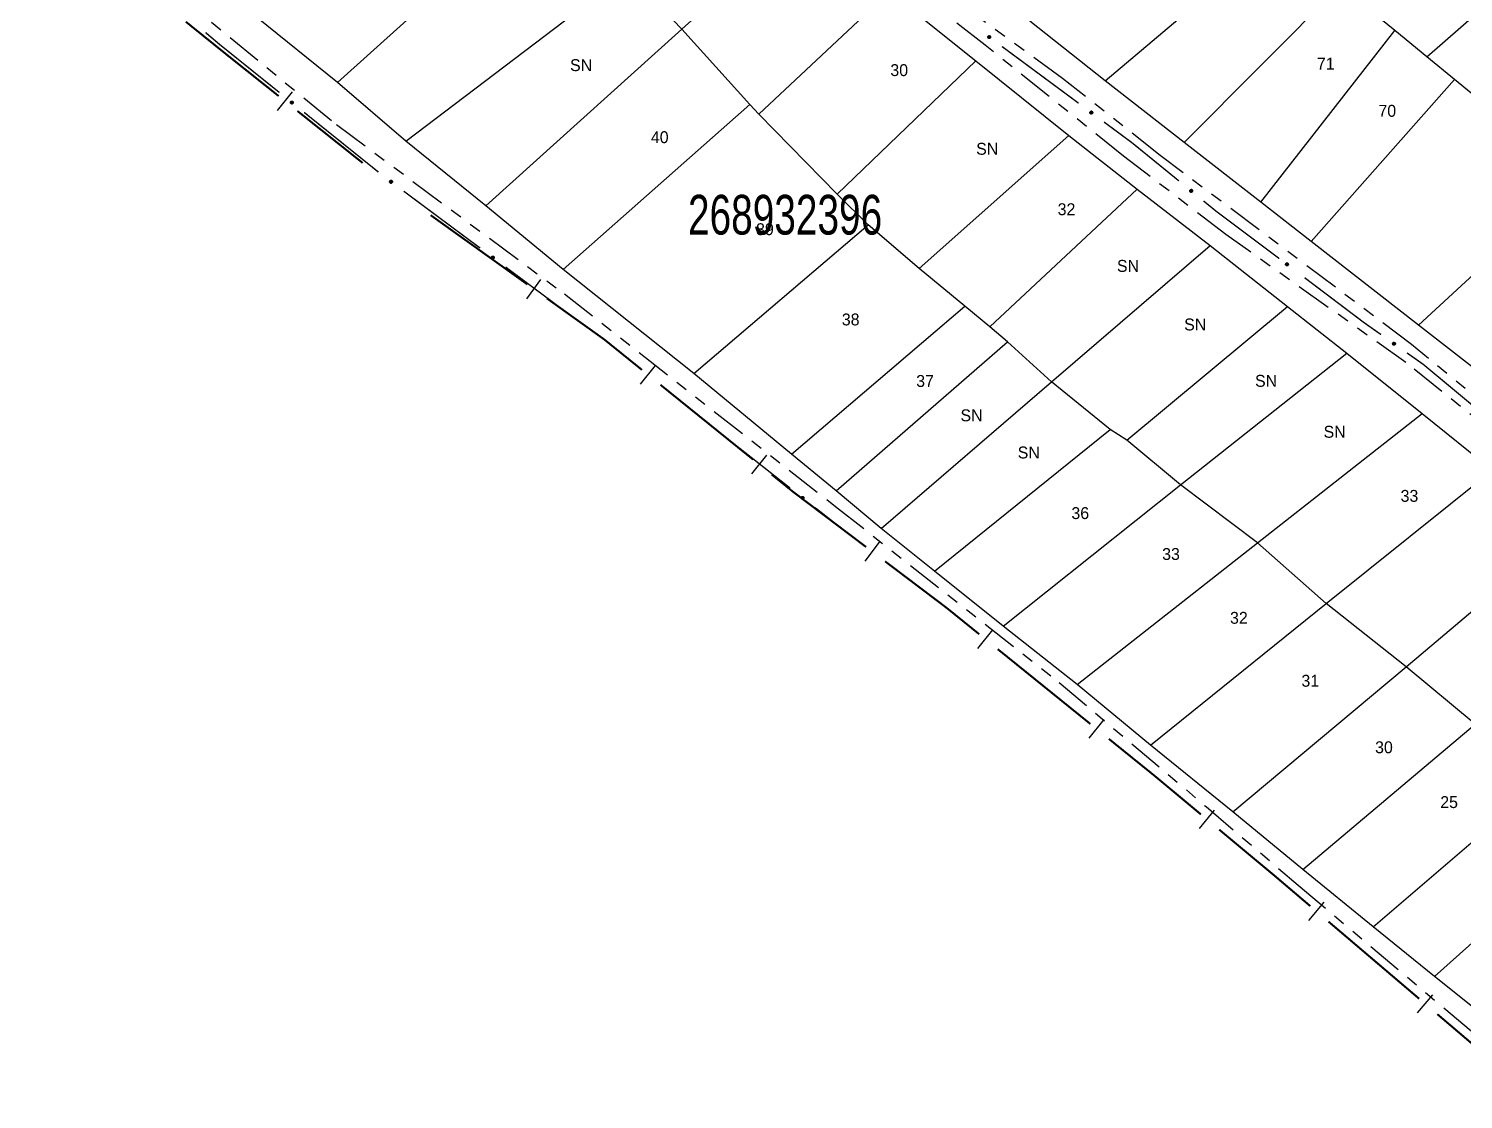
# Model space of a CAD drawing. Extents: x 207981 to 210201, y 4876477 to 4878908.
# Drawn here: x 208568.8 to 208749.6, y 4877028.5 to 4877163.4 of the extents above; entities that cross this region are included whole.
import ezdxf
from ezdxf.enums import TextEntityAlignment as Align

# ---------------------------------------------------------------- set-up
doc = ezdxf.new("R2010")
doc.units = 0
doc.header["$LTSCALE"] = 1.5
doc.header["$MEASUREMENT"] = 0
doc.linetypes.add('TRACO_25', pattern=[8, 3, -1, 1, -1, 1, -1])
for name, color, linetype in [('CD_MALHA_LOTES', 7, 'CONTINUOUS'), ('CD_TXT_QUADRA', 255, 'CONTINUOUS'), ('LM-LIM-SETORES-BAIRROS', 250, 'CONTINUOUS'), ('RU-QUADRA', 210, 'CONTINUOUS'), ('SV-EIXO-RUA-N-PAV', 6, 'CONTINUOUS'), ('SV-RUA-NAO-PAV', 7, 'CONTINUOUS'), ('Th_NmrPort', 1, 'CONTINUOUS')]:
    doc.layers.add(name, color=color, linetype=linetype)
doc.styles.add('ARIAL', font='ARIAL.SHX')

msp = doc.modelspace()

# ---------------------------------------------------------------- linework, layer by layer
at = {"layer": 'CD_MALHA_LOTES', "linetype": 'Continuous', "flags": 128}
for points in [[(208651.14, 4877163.34), (208666.25, 4877176.95)], [(208704.45, 4877156.81), (208726.26, 4877175.25)], [(208744.98, 4877159.86), (208764.12, 4877176.57)], [(208607.75, 4877156.59), (208628.11, 4877174.95)], [(208651.14, 4877163.34), (208644.53, 4877170.2)], [(208660.82, 4877152.6), (208677.3, 4877168.08)], [(208677.3, 4877168.08), (208688.16, 4877159.34)], [(208714.44, 4877149.03), (208734.08, 4877168.82)], [(208740.98, 4877163.15), (208735.02, 4877168.05)], [(208616.37, 4877149.23), (208638.78, 4877166.21)], [(208607.75, 4877156.59), (208597.52, 4877164.84)], [(208704.45, 4877156.81), (208694.98, 4877164.33)], [(208626.42, 4877141.05), (208651.14, 4877163.34)], [(208659.7, 4877153.85), (208651.14, 4877163.34)], [(208724.07, 4877141.52), (208740.98, 4877163.15)], [(208744.98, 4877159.86), (208740.98, 4877163.15)], [(208670.68, 4877142.55), (208688.16, 4877159.34)], [(208688.16, 4877159.34), (208699.9, 4877149.91)], [(208748.48, 4877156.98), (208744.98, 4877159.86)], [(208616.37, 4877149.23), (208607.75, 4877156.59)], [(208714.44, 4877149.03), (208704.45, 4877156.81)], [(208730.41, 4877136.58), (208748.48, 4877156.98)], [(208754.31, 4877152.19), (208748.48, 4877156.98)], [(208636.16, 4877133.06), (208659.7, 4877153.85)], [(208660.82, 4877152.6), (208659.7, 4877153.85)], [(208670.68, 4877142.55), (208660.82, 4877152.6)], [(208681.05, 4877133.18), (208699.9, 4877149.91)], [(208699.9, 4877149.91), (208708.51, 4877143.17)], [(208626.42, 4877141.05), (208616.37, 4877149.23)], [(208724.07, 4877141.52), (208714.44, 4877149.03)], [(208743.96, 4877126.01), (208763.84, 4877144.39)], [(208689.95, 4877125.8), (208708.51, 4877143.17)], [(208708.51, 4877143.17), (208717.69, 4877136.06)], [(208636.16, 4877133.06), (208626.42, 4877141.05)], [(208674.62, 4877138.68), (208670.68, 4877142.55)], [(208730.41, 4877136.58), (208724.07, 4877141.52)], [(208652.64, 4877119.95), (208674.62, 4877138.68)], [(208681.05, 4877133.18), (208674.62, 4877138.68)], [(208697.71, 4877118.89), (208717.69, 4877136.06)], [(208717.69, 4877136.06), (208727.43, 4877128.38)], [(208743.96, 4877126.01), (208730.41, 4877136.58)], [(208652.64, 4877119.95), (208636.16, 4877133.06)], [(208686.79, 4877128.44), (208681.05, 4877133.18)], [(208664.94, 4877109.77), (208686.79, 4877128.44)], [(208689.95, 4877125.8), (208686.79, 4877128.44)], [(208707.2, 4877111.52), (208727.43, 4877128.38)], [(208727.43, 4877128.38), (208734.92, 4877122.51)], [(208692.16, 4877123.91), (208689.95, 4877125.8)], [(208752.64, 4877119.25), (208743.96, 4877126.01)], [(208670.56, 4877105.15), (208692.16, 4877123.91)], [(208697.71, 4877118.89), (208692.16, 4877123.91)], [(208713.95, 4877105.9), (208734.92, 4877122.51)], [(208734.92, 4877122.51), (208744.41, 4877114.89)], [(208664.94, 4877109.77), (208652.64, 4877119.95)], [(208676.24, 4877100.41), (208697.71, 4877118.89)], [(208705.08, 4877112.89), (208697.71, 4877118.89)], [(208723.68, 4877098.6), (208744.41, 4877114.89)], [(208744.41, 4877114.89), (208753.28, 4877107.78)], [(208682.98, 4877095.04), (208705.08, 4877112.89)], [(208707.2, 4877111.52), (208705.08, 4877112.89)], [(208713.95, 4877105.9), (208707.2, 4877111.52)], [(208670.56, 4877105.15), (208664.94, 4877109.77)], [(208732.3, 4877090.98), (208753.28, 4877107.78)], [(208676.24, 4877100.41), (208670.56, 4877105.15)], [(208691.6, 4877088.11), (208713.95, 4877105.9)], [(208723.68, 4877098.6), (208713.95, 4877105.9)], [(208682.98, 4877095.04), (208676.24, 4877100.41)], [(208742.41, 4877082.99), (208762.7, 4877100.1)], [(208700.96, 4877080.74), (208723.68, 4877098.6)], [(208732.3, 4877090.98), (208723.68, 4877098.6)], [(208691.6, 4877088.11), (208682.98, 4877095.04)], [(208710.2, 4877073.13), (208732.3, 4877090.98)], [(208742.41, 4877082.99), (208732.3, 4877090.98)], [(208700.96, 4877080.74), (208691.6, 4877088.11)], [(208720.56, 4877064.7), (208742.41, 4877082.99)], [(208751.09, 4877075.75), (208742.41, 4877082.99)], [(208710.2, 4877073.13), (208700.96, 4877080.74)], [(208729.37, 4877057.46), (208751.09, 4877075.75)], [(208720.56, 4877064.7), (208710.2, 4877073.13)], [(208738.23, 4877050.22), (208759.71, 4877068.63)], [(208729.37, 4877057.46), (208720.56, 4877064.7)], [(208745.97, 4877043.97), (208767.2, 4877062.95)], [(208738.23, 4877050.22), (208729.37, 4877057.46)], [(208745.97, 4877043.97), (208738.23, 4877050.22)], [(208754.96, 4877036.79), (208745.97, 4877043.97)]]:
    msp.add_lwpolyline(points, dxfattribs=at)
at = {"layer": 'LM-LIM-SETORES-BAIRROS', "const_width": 0.25}
for points in [[(208588.623514, 4877164.265532), (208593.296037, 4877160.501554)], [(208593.296037, 4877160.501554), (208593.820631, 4877160.078965)], [(208593.820631, 4877160.078965), (208600.333969, 4877154.891979)], [(208602.680733, 4877153.023102), (208610.503277, 4877146.793512)], [(208610.503277, 4877146.793512), (208610.905588, 4877146.473126)], [(208619.479131, 4877139.887652), (208631.675761, 4877131.155973)], [(208634.115087, 4877129.409637), (208640.619956, 4877124.752742)], [(208640.619956, 4877124.752742), (208641.347876, 4877124.231618)], [(208641.347876, 4877124.231618), (208646.099126, 4877120.398364)], [(208648.433981, 4877118.51463), (208660.108254, 4877109.09596)], [(208662.443109, 4877107.212226), (208664.777964, 4877105.328492)], [(208664.777964, 4877105.328492), (208665.142563, 4877105.034338)], [(208665.142563, 4877105.034338), (208674.34201, 4877098.081176)], [(208676.735303, 4877096.272268), (208683.915182, 4877090.845543)], [(208683.915182, 4877090.845543), (208684.471417, 4877090.425128)], [(208684.471417, 4877090.425128), (208688.5971, 4877087.093763)], [(208690.931177, 4877085.209066), (208702.601563, 4877075.78558)], [(208704.93564, 4877073.900883), (208710.38182, 4877069.503256)], [(208710.38182, 4877069.503256), (208710.619614, 4877069.311245)], [(208710.619614, 4877069.311245), (208716.532565, 4877064.387808)], [(208718.838, 4877062.468181), (208725.754305, 4877056.709298)], [(208725.754305, 4877056.709298), (208725.840758, 4877056.637313)], [(208725.840758, 4877056.637313), (208730.325265, 4877052.822623)], [(208732.610364, 4877050.878832), (208744.035858, 4877041.159877)], [(208746.320957, 4877039.216086), (208757.746452, 4877029.497132)]]:
    msp.add_lwpolyline(points, dxfattribs=at)
at = {"layer": 'LM-LIM-SETORES-BAIRROS'}
for points in [[(208600.181785, 4877153.095638), (208602.050662, 4877155.442402)], [(208631.615702, 4877129.354198), (208633.362038, 4877131.793524)], [(208645.935544, 4877118.603025), (208647.819278, 4877120.93788)], [(208659.944672, 4877107.300622), (208661.828406, 4877109.635476)], [(208674.235321, 4877096.28156), (208676.044229, 4877098.674853)], [(208688.432777, 4877085.298492), (208690.317474, 4877087.63257)], [(208702.43724, 4877073.990309), (208704.321937, 4877076.324386)], [(208716.341229, 4877062.595215), (208718.260857, 4877064.90065)], [(208730.115069, 4877051.032143), (208732.05886, 4877053.317242)], [(208743.825663, 4877039.369398), (208745.769454, 4877041.654496)]]:
    msp.add_lwpolyline(points, dxfattribs=at)
at = {"layer": 'RU-QUADRA', "linetype": 'Continuous', "flags": 128}
for points in [[(208677.3, 4877168.08), (208688.16, 4877159.34), (208699.9, 4877149.91), (208708.51, 4877143.17), (208717.69, 4877136.06), (208727.43, 4877128.38), (208734.92, 4877122.51), (208744.41, 4877114.89), (208753.28, 4877107.78)], [(208754.96, 4877036.79), (208745.97, 4877043.97), (208738.23, 4877050.22), (208729.37, 4877057.46), (208720.56, 4877064.7), (208710.2, 4877073.13), (208700.96, 4877080.74), (208691.6, 4877088.11), (208682.98, 4877095.04), (208676.24, 4877100.41), (208670.56, 4877105.15), (208664.94, 4877109.77), (208652.64, 4877119.95), (208636.16, 4877133.06), (208626.42, 4877141.05), (208616.37, 4877149.23), (208607.75, 4877156.59), (208597.52, 4877164.84)], [(208752.64, 4877119.25), (208743.96, 4877126.01), (208730.41, 4877136.58), (208724.07, 4877141.52), (208714.44, 4877149.03), (208704.45, 4877156.81), (208694.98, 4877164.33)]]:
    msp.add_lwpolyline(points, dxfattribs=at)
at = {"layer": 'SV-EIXO-RUA-N-PAV', "const_width": 0.18}
for points in [[(208591.107435, 4877162.906139), (208592.632742, 4877161.612525)], [(208592.632742, 4877161.612525), (208592.842635, 4877161.434514)], [(208592.842635, 4877161.434514), (208600.422891, 4877155.342619)], [(208701.113406, 4877154.002018), (208691.468023, 4877161.141106)], [(208603.540802, 4877152.8369), (208612.894537, 4877145.319743)], [(208707.848071, 4877149.017314), (208704.328533, 4877151.622321)], [(208708.329911, 4877148.625119), (208707.848071, 4877149.017314)], [(208713.758845, 4877144.20622), (208708.329911, 4877148.625119)], [(208616.085384, 4877142.908307), (208625.711376, 4877135.743095)], [(208718.47641, 4877140.366341), (208716.861092, 4877141.681134)], [(208719.210194, 4877139.816003), (208718.47641, 4877140.366341)], [(208726.410194, 4877134.416003), (208719.210194, 4877139.816003)], [(208628.92004, 4877133.35469), (208636.139535, 4877127.980781)], [(208737.01421, 4877126.401198), (208729.603317, 4877132.006873)], [(208636.139535, 4877127.980781), (208636.858795, 4877127.445392)], [(208737.592725, 4877125.993392), (208737.01421, 4877126.401198)], [(208739.227403, 4877124.841078), (208737.592725, 4877125.993392)], [(208744.552915, 4877121.087029), (208742.496759, 4877122.53645)], [(208744.92533, 4877120.777381), (208744.552915, 4877121.087029)], [(208751.845691, 4877115.023373), (208744.92533, 4877120.777381)], [(208655.341475, 4877112.941743), (208664.762571, 4877105.509183)], [(208667.911267, 4877103.04228), (208671.852846, 4877099.965926)], [(208671.852846, 4877099.965926), (208671.989908, 4877099.858951)]]:
    msp.add_lwpolyline(points, dxfattribs=at)
at = {"layer": 'SV-EIXO-RUA-N-PAV'}
for points in [[(208689.910457, 4877162.156995), (208689.862192, 4877162.149087), (208689.819094, 4877162.15216), (208689.783885, 4877162.16507), (208689.755747, 4877162.18459), (208689.72921, 4877162.207802), (208689.707618, 4877162.237108), (208689.690858, 4877162.274943), (208689.682586, 4877162.323304), (208689.688636, 4877162.367247), (208689.699445, 4877162.402442), (208689.71811, 4877162.432955), (208689.741092, 4877162.458357), (208689.772275, 4877162.479778), (208689.810783, 4877162.496389), (208689.859613, 4877162.50353), (208689.901844, 4877162.500227), (208689.935572, 4877162.486846), (208689.966128, 4877162.467887), (208689.992937, 4877162.443865), (208690.013966, 4877162.414975), (208690.03062, 4877162.376174), (208690.03703, 4877162.327885), (208690.034217, 4877162.285727), (208690.021313, 4877162.25182), (208690.00197, 4877162.222157), (208689.979012, 4877162.195257), (208689.950457, 4877162.172326), (208689.910457, 4877162.156995)], [(208601.938808, 4877154.265571), (208601.98735, 4877154.271552), (208602.030292, 4877154.266767), (208602.064958, 4877154.252467), (208602.092298, 4877154.231843), (208602.117891, 4877154.207593), (208602.1383, 4877154.177451), (208602.153541, 4877154.13898), (208602.159883, 4877154.090328), (208602.15209, 4877154.04666), (208602.139889, 4877154.011923), (208602.120024, 4877153.982177), (208602.09605, 4877153.95771), (208602.06404, 4877153.937545), (208602.024902, 4877153.92248), (208601.975826, 4877153.917287), (208601.93376, 4877153.922268), (208601.900591, 4877153.936979), (208601.870813, 4877153.957139), (208601.844981, 4877153.982209), (208601.825118, 4877154.011913), (208601.810021, 4877154.051346), (208601.805537, 4877154.099851), (208601.810025, 4877154.141864), (208601.824268, 4877154.17523), (208601.844775, 4877154.2041), (208601.868785, 4877154.230066), (208601.89823, 4877154.251843), (208601.938808, 4877154.265571)], [(208702.770968, 4877152.63821), (208702.722703, 4877152.630302), (208702.679604, 4877152.633375), (208702.644396, 4877152.646285), (208702.616258, 4877152.665805), (208702.58972, 4877152.689017), (208702.568129, 4877152.718323), (208702.551369, 4877152.756158), (208702.543096, 4877152.804519), (208702.549146, 4877152.848462), (208702.559956, 4877152.883657), (208702.578621, 4877152.91417), (208702.601603, 4877152.939572), (208702.632786, 4877152.960994), (208702.671293, 4877152.977604), (208702.720123, 4877152.984745), (208702.762355, 4877152.981442), (208702.796082, 4877152.968061), (208702.826639, 4877152.949102), (208702.853447, 4877152.92508), (208702.874477, 4877152.89619), (208702.891131, 4877152.857389), (208702.897541, 4877152.8091), (208702.894727, 4877152.766942), (208702.881824, 4877152.733035), (208702.862481, 4877152.703372), (208702.839523, 4877152.676472), (208702.810967, 4877152.653541), (208702.770968, 4877152.63821)], [(208614.431525, 4877144.276604), (208614.479811, 4877144.284381), (208614.522901, 4877144.281191), (208614.558075, 4877144.268186), (208614.58616, 4877144.248589), (208614.612634, 4877144.225305), (208614.634147, 4877144.195941), (208614.650804, 4877144.158061), (208614.658945, 4877144.109678), (208614.652776, 4877144.065751), (208614.641871, 4877144.030585), (208614.623123, 4877144.000123), (208614.600073, 4877143.974784), (208614.568832, 4877143.953447), (208614.530279, 4877143.936941), (208614.48143, 4877143.929932), (208614.439207, 4877143.933349), (208614.405517, 4877143.946822), (208614.375011, 4877143.965863), (208614.348268, 4877143.989959), (208614.327317, 4877144.018905), (208614.310768, 4877144.057751), (208614.30449, 4877144.106057), (208614.307417, 4877144.148208), (208614.320413, 4877144.182079), (208614.339836, 4877144.21169), (208614.362867, 4877144.238527), (208614.391484, 4877144.261381), (208614.431525, 4877144.276604)], [(208715.351911, 4877142.767601), (208715.303333, 4877142.761922), (208715.260422, 4877142.766975), (208715.225845, 4877142.78149), (208715.198634, 4877142.802284), (208715.173193, 4877142.826693), (208715.152972, 4877142.856961), (208715.137971, 4877142.895527), (208715.131932, 4877142.944217), (208715.139997, 4877142.987835), (208715.152414, 4877143.022496), (208715.172463, 4877143.052118), (208715.196589, 4877143.076435), (208715.228725, 4877143.0964), (208715.267956, 4877143.111221), (208715.317062, 4877143.116108), (208715.359097, 4877143.110866), (208715.392173, 4877143.095948), (208715.421826, 4877143.075603), (208715.447501, 4877143.050373), (208715.467179, 4877143.020546), (208715.48203, 4877142.98102), (208715.486211, 4877142.932488), (208715.481462, 4877142.890503), (208715.467012, 4877142.857226), (208715.446325, 4877142.828485), (208715.422154, 4877142.802669), (208715.392574, 4877142.781076), (208715.351911, 4877142.767601)], [(208627.266182, 4877134.722987), (208627.314468, 4877134.730764), (208627.357558, 4877134.727574), (208627.392731, 4877134.714569), (208627.420816, 4877134.694973), (208627.447291, 4877134.671688), (208627.468803, 4877134.642324), (208627.48546, 4877134.604444), (208627.493601, 4877134.556061), (208627.487432, 4877134.512135), (208627.476528, 4877134.476969), (208627.45778, 4877134.446507), (208627.434729, 4877134.421167), (208627.403488, 4877134.39983), (208627.364936, 4877134.383324), (208627.316087, 4877134.376316), (208627.273864, 4877134.379733), (208627.240173, 4877134.393205), (208627.209668, 4877134.412247), (208627.182925, 4877134.436342), (208627.161974, 4877134.465288), (208627.145425, 4877134.504135), (208627.139146, 4877134.55244), (208627.142074, 4877134.594591), (208627.155069, 4877134.628463), (208627.174492, 4877134.658073), (208627.197523, 4877134.684911), (208627.226141, 4877134.707764), (208627.266182, 4877134.722987)], [(208727.42345, 4877133.51846), (208727.375136, 4877133.510858), (208727.332058, 4877133.514204), (208727.296932, 4877133.527336), (208727.268918, 4877133.547034), (208727.242528, 4877133.570414), (208727.221122, 4877133.599856), (208727.204602, 4877133.637796), (208727.196636, 4877133.686208), (208727.202964, 4877133.730112), (208727.213996, 4877133.765238), (208727.232854, 4877133.795632), (208727.255996, 4877133.820888), (208727.287314, 4877133.842112), (208727.325926, 4877133.858478), (208727.3748, 4877133.86531), (208727.41701, 4877133.86174), (208727.450652, 4877133.848146), (208727.481088, 4877133.828994), (208727.507744, 4877133.804802), (208727.52859, 4877133.77578), (208727.544998, 4877133.736874), (208727.551102, 4877133.688546), (208727.548022, 4877133.646406), (208727.534904, 4877133.612582), (208727.515374, 4877133.583042), (208727.492246, 4877133.556288), (208727.463546, 4877133.533538), (208727.42345, 4877133.51846)], [(208740.916093, 4877123.516009), (208740.868024, 4877123.506986), (208740.824866, 4877123.50906), (208740.789369, 4877123.521151), (208740.760786, 4877123.540015), (208740.733718, 4877123.562607), (208740.711454, 4877123.591405), (208740.693823, 4877123.628842), (208740.684433, 4877123.676998), (208740.689464, 4877123.721069), (208740.699456, 4877123.756505), (208740.71741, 4877123.787442), (208740.739797, 4877123.813369), (208740.770476, 4877123.835507), (208740.808589, 4877123.853004), (208740.85724, 4877123.861274), (208740.899537, 4877123.85895), (208740.933565, 4877123.846353), (208740.964552, 4877123.828107), (208740.99191, 4877123.804711), (208741.013602, 4877123.776316), (208741.03115, 4877123.737911), (208741.038676, 4877123.689784), (208741.03684, 4877123.647571), (208741.024724, 4877123.613375), (208741.006074, 4877123.583272), (208740.983744, 4877123.555848), (208740.955727, 4877123.532262), (208740.916093, 4877123.516009)], [(208666.2891, 4877104.448002), (208666.337551, 4877104.454674), (208666.380557, 4877104.4505), (208666.415424, 4877104.436696), (208666.443054, 4877104.416463), (208666.468989, 4877104.392579), (208666.489825, 4877104.362731), (208666.505613, 4877104.324481), (208666.512646, 4877104.275925), (208666.505475, 4877104.23215), (208666.49377, 4877104.197243), (208666.474331, 4877104.167217), (208666.450708, 4877104.142411), (208666.418987, 4877104.121793), (208666.380068, 4877104.106172), (208666.331072, 4877104.100281), (208666.288938, 4877104.104662), (208666.255564, 4877104.1189), (208666.225502, 4877104.138634), (208666.199316, 4877104.163334), (208666.179031, 4877104.192752), (208666.163375, 4877104.231966), (208666.158201, 4877104.280402), (208666.162091, 4877104.322475), (208666.175856, 4877104.356041), (208666.195951, 4877104.3852), (208666.219589, 4877104.411504), (208666.248721, 4877104.433698), (208666.2891, 4877104.448002)]]:
    msp.add_lwpolyline(points, close=True, dxfattribs=at)
for points in [[(208690.034217, 4877162.285727), (208689.741092, 4877162.458357)], [(208690.034475, 4877162.308902), (208689.761109, 4877162.467097)], [(208690.03703, 4877162.327885), (208689.772275, 4877162.479778)], [(208690.029829, 4877162.353084), (208689.79428, 4877162.486684)], [(208690.03062, 4877162.376174), (208689.810783, 4877162.496389)], [(208690.016451, 4877162.396938), (208689.841709, 4877162.495717)], [(208690.013966, 4877162.414975), (208689.859613, 4877162.50353)], [(208689.999585, 4877162.431491), (208689.886176, 4877162.498455)], [(208689.992937, 4877162.443865), (208689.901844, 4877162.500227)], [(208689.950457, 4877162.172326), (208689.682586, 4877162.323304)], [(208689.979012, 4877162.195257), (208689.688636, 4877162.367247)], [(208689.961017, 4877162.186719), (208689.689033, 4877162.342194)], [(208689.930851, 4877162.166606), (208689.690674, 4877162.298539)], [(208689.910457, 4877162.156995), (208689.690858, 4877162.274943)], [(208689.986795, 4877162.21008), (208689.696978, 4877162.380452)], [(208690.00197, 4877162.222157), (208689.699445, 4877162.402442)], [(208689.883992, 4877162.153756), (208689.705433, 4877162.251965)], [(208689.862192, 4877162.149087), (208689.707618, 4877162.237108)], [(208690.00981, 4877162.238881), (208689.711746, 4877162.418752)], [(208690.021313, 4877162.25182), (208689.71811, 4877162.432955)], [(208689.837616, 4877162.150733), (208689.726116, 4877162.217982)], [(208689.819094, 4877162.15216), (208689.72921, 4877162.207802)], [(208690.025433, 4877162.271456), (208689.732325, 4877162.444263)], [(208601.805537, 4877154.099851), (208602.06404, 4877153.937545)], [(208601.808845, 4877154.118717), (208602.075701, 4877153.949772)], [(208601.810021, 4877154.051346), (208602.024902, 4877153.92248)], [(208601.810025, 4877154.141864), (208602.09605, 4877153.95771)], [(208601.81173, 4877154.074385), (208602.041777, 4877153.931521)], [(208601.81937, 4877154.155774), (208602.105371, 4877153.971443)], [(208601.823352, 4877154.030034), (208601.994026, 4877153.924382)], [(208601.824268, 4877154.17523), (208602.120024, 4877153.982177)], [(208601.825118, 4877154.011913), (208601.975826, 4877153.917287)], [(208601.836276, 4877154.187702), (208602.126949, 4877153.996115)], [(208601.838831, 4877153.994838), (208601.949485, 4877153.923415)], [(208601.844775, 4877154.2041), (208602.139889, 4877154.011923)], [(208601.844981, 4877153.982209), (208601.93376, 4877153.922268)], [(208601.860419, 4877154.215564), (208602.143229, 4877154.033798)], [(208601.868785, 4877154.230066), (208602.15209, 4877154.04666)], [(208601.887106, 4877154.237881), (208602.152689, 4877154.071709)], [(208601.89823, 4877154.251843), (208602.159883, 4877154.090328)], [(208601.918048, 4877154.256778), (208602.152787, 4877154.115395)], [(208601.938808, 4877154.265571), (208602.153541, 4877154.13898)], [(208601.965381, 4877154.267754), (208602.139892, 4877154.16252)], [(208601.98735, 4877154.271552), (208602.1383, 4877154.177451)], [(208602.011841, 4877154.26893), (208602.120577, 4877154.197298)], [(208602.030292, 4877154.266767), (208602.117891, 4877154.207593)], [(208702.810967, 4877152.653541), (208702.543096, 4877152.804519)], [(208702.839523, 4877152.676472), (208702.549146, 4877152.848462)], [(208702.821527, 4877152.667934), (208702.549544, 4877152.823409)], [(208702.791362, 4877152.647821), (208702.551184, 4877152.779754)], [(208702.770968, 4877152.63821), (208702.551369, 4877152.756158)], [(208702.847306, 4877152.691295), (208702.557489, 4877152.861667)], [(208702.862481, 4877152.703372), (208702.559956, 4877152.883657)], [(208702.744502, 4877152.634971), (208702.565944, 4877152.73318)], [(208702.722703, 4877152.630302), (208702.568129, 4877152.718323)], [(208702.870321, 4877152.720096), (208702.572256, 4877152.899968)], [(208702.881824, 4877152.733035), (208702.578621, 4877152.91417)], [(208702.698127, 4877152.631948), (208702.586627, 4877152.699197)], [(208702.679604, 4877152.633375), (208702.58972, 4877152.689017)], [(208702.885944, 4877152.752671), (208702.592836, 4877152.925478)], [(208702.894727, 4877152.766942), (208702.601603, 4877152.939572)], [(208702.894985, 4877152.790117), (208702.62162, 4877152.948312)], [(208702.897541, 4877152.8091), (208702.632786, 4877152.960994)], [(208702.890339, 4877152.834299), (208702.654791, 4877152.967899)], [(208702.891131, 4877152.857389), (208702.671293, 4877152.977604)], [(208702.876962, 4877152.878153), (208702.70222, 4877152.976932)], [(208702.874477, 4877152.89619), (208702.720123, 4877152.984745)], [(208702.860096, 4877152.912706), (208702.746687, 4877152.97967)], [(208702.853447, 4877152.92508), (208702.762355, 4877152.981442)], [(208614.30449, 4877144.106057), (208614.568832, 4877143.953447)], [(208614.307096, 4877144.125033), (208614.580032, 4877143.966098)], [(208614.307417, 4877144.148208), (208614.600073, 4877143.974784)], [(208614.310768, 4877144.057751), (208614.530279, 4877143.936941)], [(208614.311623, 4877144.080839), (208614.546808, 4877143.946601)], [(208614.31624, 4877144.162454), (208614.608877, 4877143.988853)], [(208614.320413, 4877144.182079), (208614.623123, 4877144.000123)], [(208614.324881, 4877144.036949), (208614.499354, 4877143.937696)], [(208614.327317, 4877144.018905), (208614.48143, 4877143.929932)], [(208614.33195, 4877144.194987), (208614.629526, 4877144.014308)], [(208614.339836, 4877144.21169), (208614.641871, 4877144.030585)], [(208614.341653, 4877144.00235), (208614.45488, 4877143.935079)], [(208614.348268, 4877143.989959), (208614.439207, 4877143.933349)], [(208614.355043, 4877144.223726), (208614.644398, 4877144.052569)], [(208614.362867, 4877144.238527), (208614.652776, 4877144.065751)], [(208614.380885, 4877144.247016), (208614.652446, 4877144.090805)], [(208614.391484, 4877144.261381), (208614.658945, 4877144.109678)], [(208614.411105, 4877144.267048), (208614.650924, 4877144.134464)], [(208614.431525, 4877144.276604), (208614.650804, 4877144.158061)], [(208614.457999, 4877144.279771), (208614.636291, 4877144.181079)], [(208614.479811, 4877144.284381), (208614.634147, 4877144.195941)], [(208614.504383, 4877144.282668), (208614.6157, 4877144.215117)], [(208614.522901, 4877144.281191), (208614.612634, 4877144.225305)], [(208715.392574, 4877142.781076), (208715.131932, 4877142.944217)], [(208715.351911, 4877142.767601), (208715.137971, 4877142.895527)], [(208715.372725, 4877142.776264), (208715.138872, 4877142.919106)], [(208715.403785, 4877142.794968), (208715.139241, 4877142.962791)], [(208715.422154, 4877142.802669), (208715.139997, 4877142.987835)], [(208715.43061, 4877142.817118), (208715.148938, 4877143.000642)], [(208715.325325, 4877142.765583), (208715.151473, 4877142.871902)], [(208715.446325, 4877142.828485), (208715.152414, 4877143.022496)], [(208715.303333, 4877142.761922), (208715.152972, 4877142.856961)], [(208715.454926, 4877142.84483), (208715.165452, 4877143.038223)], [(208715.278859, 4877142.764697), (208715.170571, 4877142.837004)], [(208715.467012, 4877142.857226), (208715.172463, 4877143.052118)], [(208715.260422, 4877142.766975), (208715.173193, 4877142.826693)], [(208715.472031, 4877142.876652), (208715.187183, 4877143.06276)], [(208715.481462, 4877142.890503), (208715.196589, 4877143.076435)], [(208715.482786, 4877142.913642), (208715.216987, 4877143.084246)], [(208715.486211, 4877142.932488), (208715.228725, 4877143.0964)], [(208715.480177, 4877142.957991), (208715.251024, 4877143.102286)], [(208715.48203, 4877142.98102), (208715.267956, 4877143.111221)], [(208715.468831, 4877143.002414), (208715.298819, 4877143.109127)], [(208715.467179, 4877143.020546), (208715.317062, 4877143.116108)], [(208715.453573, 4877143.037706), (208715.343365, 4877143.109817)], [(208715.447501, 4877143.050373), (208715.359097, 4877143.110866)], [(208627.139146, 4877134.55244), (208627.403488, 4877134.39983)], [(208627.141753, 4877134.571416), (208627.414688, 4877134.412481)], [(208627.142074, 4877134.594591), (208627.434729, 4877134.421167)], [(208627.145425, 4877134.504135), (208627.364936, 4877134.383324)], [(208627.146279, 4877134.527222), (208627.381464, 4877134.392984)], [(208627.150896, 4877134.608838), (208627.443534, 4877134.435237)], [(208627.155069, 4877134.628463), (208627.45778, 4877134.446507)], [(208627.159537, 4877134.483332), (208627.334011, 4877134.38408)], [(208627.161974, 4877134.465288), (208627.316087, 4877134.376316)], [(208627.166607, 4877134.64137), (208627.464183, 4877134.460692)], [(208627.174492, 4877134.658073), (208627.476528, 4877134.476969)], [(208627.17631, 4877134.448734), (208627.289537, 4877134.381463)], [(208627.182925, 4877134.436342), (208627.273864, 4877134.379733)], [(208627.1897, 4877134.670109), (208627.479054, 4877134.498952)], [(208627.197523, 4877134.684911), (208627.487432, 4877134.512135)], [(208627.215542, 4877134.6934), (208627.487103, 4877134.537188)], [(208627.226141, 4877134.707764), (208627.493601, 4877134.556061)], [(208627.245762, 4877134.713431), (208627.485581, 4877134.580848)], [(208627.266182, 4877134.722987), (208627.48546, 4877134.604444)], [(208627.292656, 4877134.726155), (208627.470948, 4877134.627462)], [(208627.314468, 4877134.730764), (208627.468803, 4877134.642324)], [(208627.339039, 4877134.729051), (208627.450357, 4877134.661501)], [(208627.357558, 4877134.727574), (208627.447291, 4877134.671688)], [(208727.463546, 4877133.533538), (208727.196636, 4877133.686208)], [(208727.492246, 4877133.556288), (208727.202964, 4877133.730112)], [(208727.474197, 4877133.547864), (208727.203202, 4877133.705057)], [(208727.443904, 4877133.527942), (208727.204567, 4877133.661392)], [(208727.42345, 4877133.51846), (208727.204602, 4877133.637796)], [(208727.500123, 4877133.571061), (208727.21139, 4877133.743264)], [(208727.515374, 4877133.583042), (208727.213996, 4877133.765238)], [(208727.396965, 4877133.515389), (208727.219031, 4877133.614726)], [(208727.375136, 4877133.510858), (208727.221122, 4877133.599856)], [(208727.523319, 4877133.599716), (208727.226399, 4877133.78147)], [(208727.534904, 4877133.612582), (208727.232854, 4877133.795632)], [(208727.350571, 4877133.51266), (208727.239499, 4877133.580613)], [(208727.332058, 4877133.514204), (208727.242528, 4877133.570414)], [(208727.539148, 4877133.632192), (208727.24714, 4877133.806851)], [(208727.548022, 4877133.646406), (208727.255996, 4877133.820888)], [(208727.548427, 4877133.66958), (208727.276068, 4877133.829502)], [(208727.551102, 4877133.688546), (208727.287314, 4877133.842112)], [(208727.54406, 4877133.71379), (208727.309362, 4877133.848878)], [(208727.544998, 4877133.736874), (208727.325926, 4877133.858478)], [(208727.530961, 4877133.757728), (208727.356848, 4877133.857611)], [(208727.52859, 4877133.77578), (208727.3748, 4877133.86531)], [(208727.514314, 4877133.792387), (208727.401331, 4877133.860067)], [(208727.507744, 4877133.804802), (208727.41701, 4877133.86174)], [(208740.955727, 4877123.532262), (208740.684433, 4877123.676998)], [(208740.983744, 4877123.555848), (208740.689464, 4877123.721069)], [(208740.965951, 4877123.546896), (208740.690441, 4877123.696032)], [(208740.936259, 4877123.526089), (208740.693092, 4877123.652427)], [(208740.916093, 4877123.516009), (208740.693823, 4877123.628842)], [(208740.991182, 4877123.570847), (208740.697498, 4877123.734464)], [(208741.006074, 4877123.583272), (208740.699456, 4877123.756505)], [(208740.88971, 4877123.512158), (208740.708925, 4877123.606207)], [(208741.013524, 4877123.600173), (208740.711375, 4877123.773096)], [(208740.868024, 4877123.506986), (208740.711454, 4877123.591405)], [(208741.024724, 4877123.613375), (208740.71741, 4877123.787442)], [(208740.843417, 4877123.508062), (208740.73039, 4877123.572712)], [(208741.028388, 4877123.633101), (208740.731359, 4877123.799077)], [(208740.824866, 4877123.50906), (208740.733718, 4877123.562607)], [(208741.03684, 4877123.647571), (208740.739797, 4877123.813369)], [(208741.036561, 4877123.670746), (208740.759607, 4877123.82257)], [(208741.038676, 4877123.689784), (208740.770476, 4877123.835507)], [(208741.030893, 4877123.714809), (208740.792315, 4877123.84292)], [(208741.03115, 4877123.737911), (208740.808589, 4877123.853004)], [(208741.016504, 4877123.758341), (208740.839523, 4877123.853049)], [(208741.013602, 4877123.776316), (208740.85724, 4877123.861274)], [(208740.998843, 4877123.792495), (208740.883914, 4877123.856815)], [(208740.99191, 4877123.804711), (208740.899537, 4877123.85895)], [(208666.158201, 4877104.280402), (208666.418987, 4877104.121793)], [(208666.16124, 4877104.299314), (208666.430474, 4877104.134185)], [(208666.162091, 4877104.322475), (208666.450708, 4877104.142411)], [(208666.163375, 4877104.231966), (208666.380068, 4877104.106172)], [(208666.164756, 4877104.255028), (208666.396813, 4877104.115452)], [(208666.171236, 4877104.336516), (208666.459832, 4877104.156275)], [(208666.175856, 4877104.356041), (208666.474331, 4877104.167217)], [(208666.177008, 4877104.210846), (208666.349169, 4877104.107634)], [(208666.179031, 4877104.192752), (208666.331072, 4877104.100281)], [(208666.187686, 4877104.368682), (208666.481057, 4877104.181252)], [(208666.192986, 4877104.175874), (208666.304646, 4877104.106034)], [(208666.195951, 4877104.3852), (208666.49377, 4877104.197243)], [(208666.199316, 4877104.163334), (208666.288938, 4877104.104662)], [(208666.21143, 4877104.396885), (208666.496798, 4877104.219163)], [(208666.219589, 4877104.411504), (208666.505475, 4877104.23215)], [(208666.237797, 4877104.41958), (208666.505719, 4877104.257205)], [(208666.248721, 4877104.433698), (208666.512646, 4877104.275925)], [(208666.268467, 4877104.438915), (208666.505194, 4877104.300888)], [(208666.2891, 4877104.448002), (208666.505613, 4877104.324481)], [(208666.315639, 4877104.450564), (208666.49163, 4877104.347824)], [(208666.337551, 4877104.454674), (208666.489825, 4877104.362731)], [(208666.362077, 4877104.452401), (208666.471822, 4877104.382324)], [(208666.380557, 4877104.4505), (208666.468989, 4877104.392579)]]:
    msp.add_lwpolyline(points, dxfattribs=at)
at = {"layer": 'SV-RUA-NAO-PAV', "linetype": 'TRACO_25'}
for points in [[(208765.633674, 4877102.67038, 9.953961), (208742.363824, 4877121.313844, 9.929066), (208719.654093, 4877137.459758, 9.829483), (208706.787948, 4877147.334671, 10.028648), (208689.326993, 4877161.303436, 10.028648), (208673.262914, 4877173.875323, 10.028648), (208660.225401, 4877185.283148, 10.028648), (208642.066007, 4877199.019099, 10.028648), (208624.372239, 4877212.987863, 10.028648), (208610.403475, 4877224.162875, 10.028648), (208604.242686, 4877228.721041, 10.028648), (208602.47884, 4877223.736635, 7.090957), (208601.090053, 4877220.074141, 6.891792), (208597.936427, 4877215.896826, 6.891792), (208594.539823, 4877211.139937, 6.891792), (208590.167126, 4877206.244294, 6.891792), (208584.910886, 4877201.787392, 6.891792), (208579.505901, 4877197.203171, 6.891792), (208574.521073, 4877193.075708, 6.891792), (208568.828085, 4877187.300471, 7.165644)], [(208569.058905, 4877186.571048, 9.132403), (208584.91791, 4877169.891749, 9.132403), (208607.612694, 4877151.298432, 9.132403), (208636.322963, 4877129.970804, 9.132403), (208670.501854, 4877103.174553, 9.132403), (208698.665261, 4877081.026632, 9.132403), (208717.174935, 4877065.36617, 9.132403), (208728.785067, 4877055.483908, 9.132403), (208760.774032, 4877028.490046, 8.709177)], [(208782.28516, 4877091.376165, 9.978857), (208743.060289, 4877123.603285, 10.003753), (208711.395871, 4877147.4169, 10.07844), (208699.105128, 4877157.112806, 10.07844), (208680.247296, 4877170.848758, 10.07844)]]:
    msp.add_polyline3d(points, dxfattribs=at)

# ---------------------------------------------------------------- texts
at = {"layer": 'CD_TXT_QUADRA', "style": 'ARIAL', "width": 0.7}
msp.add_text('268932396', height=5, dxfattribs=at).set_placement((208651.900468, 4877137.447406))
at = {"layer": 'Th_NmrPort', "color": 1}
for s, p in [('SN', (208637.040713, 4877158.795051)), ('30', (208677.400713, 4877158.165051)), ('71', (208731.149043, 4877158.98885)), ('70', (208738.899043, 4877153.03885)), ('40', (208647.227817, 4877149.717924)), ('SN', (208688.210713, 4877148.255051)), ('32', (208698.479156, 4877140.636578)), ('39', (208660.484922, 4877138.120796)), ('SN', (208705.949658, 4877133.496557)), ('38', (208671.287817, 4877126.747924)), ('SN', (208714.419658, 4877126.116557)), ('37', (208680.657817, 4877118.997924)), ('SN', (208723.349156, 4877119.016578)), ('SN', (208686.237817, 4877114.667924)), ('SN', (208731.989658, 4877112.596557)), ('SN', (208693.447817, 4877109.987924)), ('33', (208741.693327, 4877104.519994)), ('36', (208700.214922, 4877102.350796)), ('33', (208711.647817, 4877097.197924)), ('32', (208720.200713, 4877089.155051)), ('31', (208729.200713, 4877081.225051)), ('30', (208738.480713, 4877072.845051)), ('25', (208746.687817, 4877065.937924))]:
    msp.add_text(s, height=1.5, dxfattribs=at).set_placement(p, align=Align.MIDDLE_LEFT)

doc.saveas('drawing.dxf')
